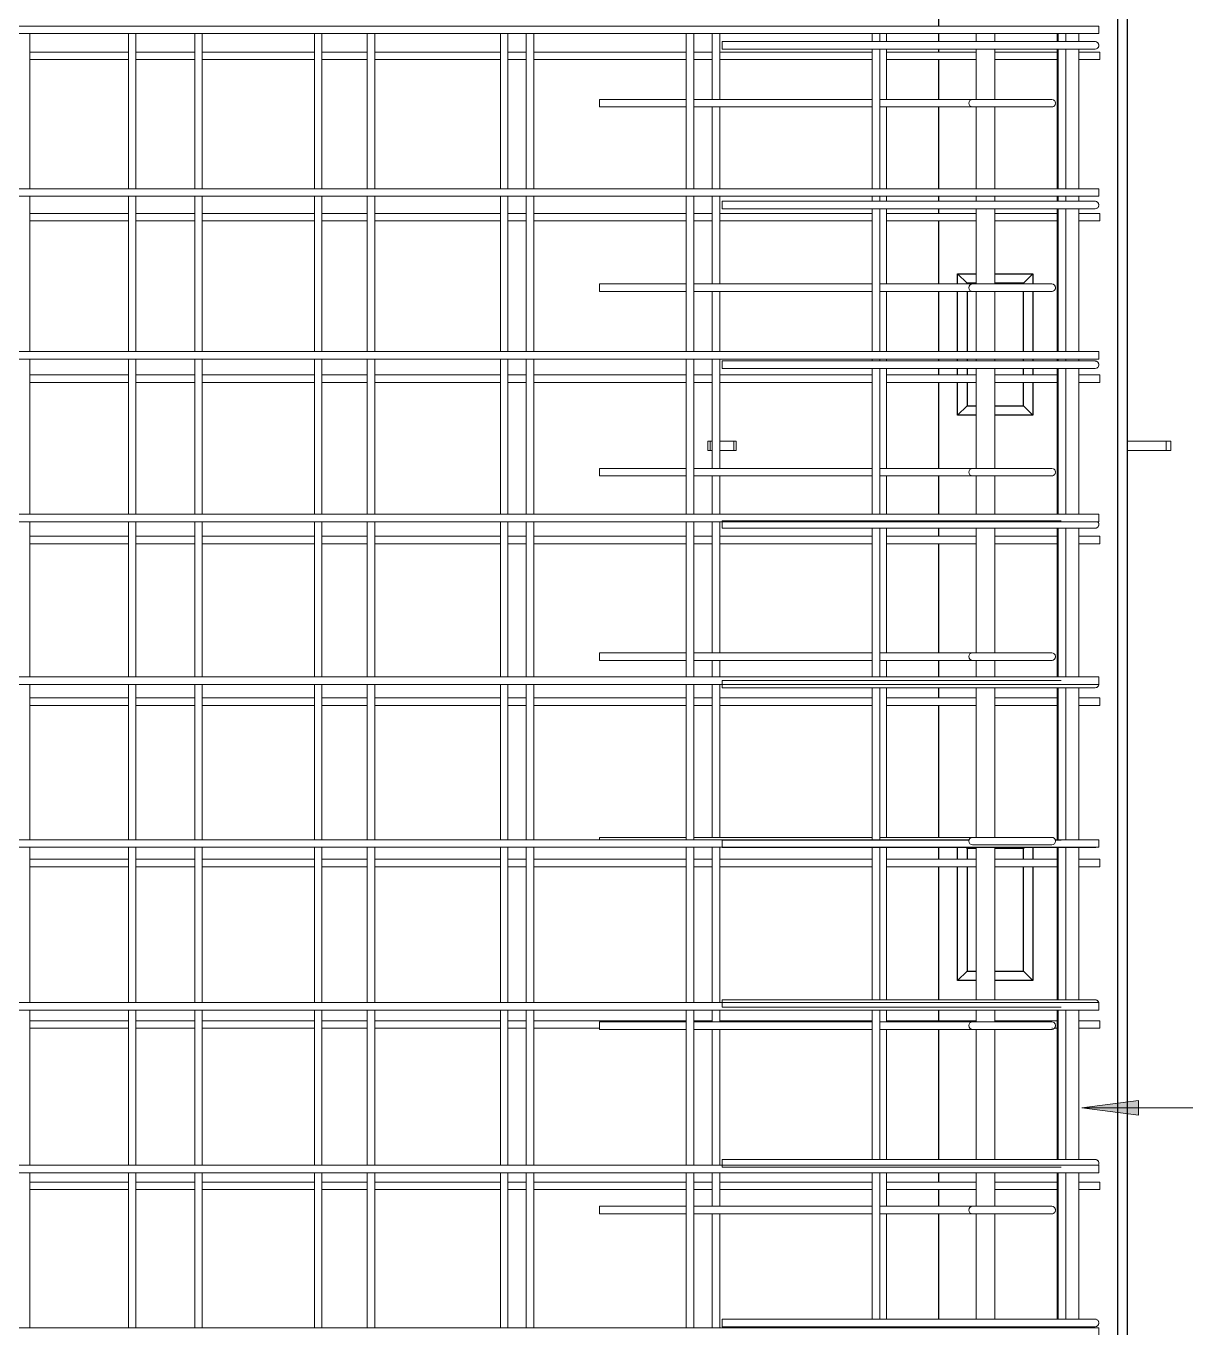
# Model space of a CAD drawing. Header units: millimetres. Extents: x 15382 to 36280, y -2060 to 13564.
# Drawn here: x 19296 to 20527, y 734 to 2115 of the extents above; entities that cross this region are included whole.
import ezdxf

# ---------------------------------------------------------------- set-up
doc = ezdxf.new("R2010")
doc.units = ezdxf.units.MM
for name, color, linetype, lineweight in [('A-GENM', 13, 'Continuous', 18), ('A-WALL', 113, 'Continuous', 25), ('S-RBAR', 171, 'Continuous', 18), ('S-RBAR-IDEN', 171, 'Continuous', 9)]:
    doc.layers.add(name, color=color, linetype=linetype, lineweight=lineweight)

# ---------------------------------------------------------------- blocks, each defined once
blk = doc.blocks.new('RR spread anchor face based - RR-SA-3_0-200-1726827-Elevation Front 1')
at = {"layer": 'A-GENM'}
for p, q in [((20464.6, -660), (20506.1, -660)), ((20506.1, -660), (20511.1, -660)), ((20506.1, -670), (20506.1, -660)), ((20511.1, -660), (20511.1, -670)), ((20506.1, -670), (20464.6, -670)), ((20511.1, -670), (20506.1, -670))]:
    blk.add_line(p, q, dxfattribs=at)
blk = doc.blocks.new('RR spread anchor face based - RR-SA-2_5-200-V6-Elevation Front 1')
at = {"layer": 'A-GENM'}
for p, q in [((20019.6, 640), (20022.1, 640)), ((20019.6, 630), (20019.6, 640)), ((20022.1, 640), (20024.2, 640)), ((20022.1, 640), (20022.1, 630)), ((20032.2, 640), (20047.1, 640)), ((20047.1, 640), (20049.6, 640)), ((20047.1, 640), (20047.1, 630)), ((20049.6, 640), (20049.6, 630)), ((20022.1, 630), (20019.6, 630)), ((20024.2, 630), (20022.1, 630)), ((20047.1, 630), (20032.2, 630)), ((20049.6, 630), (20047.1, 630))]:
    blk.add_line(p, q, dxfattribs=at)

msp = doc.modelspace()

# ---------------------------------------------------------------- hatches: boundary and pattern name
at = {"layer": 'S-RBAR-IDEN'}
msp.add_hatch(color=256, dxfattribs=at).paths.add_polyline_path([(20416.5, 967.3), (20476.5, 959.4), (20476.5, 975.2)])

# ---------------------------------------------------------------- linework, layer by layer
at = {"layer": 'A-WALL'}
for p, q in [((20454.6, -1395), (20454.6, 3700)), ((20464.6, 3700), (20464.6, -1395)), ((20264.6, 2115.5), (20264.6, 2225.4)), ((20264.6, 2099), (20264.6, 2107.5)), ((20264.6, 2087.9), (20264.6, 2091)), ((20264.6, 2037.6), (20264.6, 2079.9)), ((20264.6, 1942.8), (20264.6, 2029.6)), ((20264.6, 1929.5), (20264.6, 1934.8)), ((20264.6, 1916.6), (20264.6, 1921.5)), ((20264.6, 1841.8), (20264.6, 1908.6)), ((20284.6, 1841.8), (20284.6, 1852.5)), ((20284.6, 1852.5), (20304.2, 1852.5)), ((20294.6, 1842.5), (20284.6, 1852.5)), ((20324.2, 1852.5), (20364.6, 1852.5)), ((20354.6, 1842.5), (20364.6, 1852.5)), ((20364.6, 1852.5), (20364.6, 1841.8)), ((20294.6, 1842.5), (20294.6, 1841.8)), ((20304.2, 1842.5), (20294.6, 1842.5)), ((20354.6, 1842.5), (20324.2, 1842.5)), ((20354.6, 1841.8), (20354.6, 1842.5)), ((20264.6, 1770), (20264.6, 1833.8)), ((20284.6, 1770), (20284.6, 1833.8)), ((20294.6, 1833.8), (20294.6, 1770)), ((20354.6, 1770), (20354.6, 1833.8)), ((20364.6, 1833.8), (20364.6, 1770)), ((20264.6, 1760), (20264.6, 1762)), ((20284.6, 1760), (20284.6, 1762)), ((20294.6, 1762), (20294.6, 1760)), ((20354.6, 1760), (20354.6, 1762)), ((20364.6, 1762), (20364.6, 1760)), ((20264.6, 1745.2), (20264.6, 1752)), ((20284.6, 1745.2), (20284.6, 1752)), ((20294.6, 1752), (20294.6, 1745.2)), ((20354.6, 1745.2), (20354.6, 1752)), ((20364.6, 1752), (20364.6, 1745.2)), ((20264.6, 1646), (20264.6, 1737.2)), ((20284.6, 1702.5), (20284.6, 1737.2)), ((20294.6, 1737.2), (20294.6, 1712.5)), ((20354.6, 1712.5), (20354.6, 1737.2)), ((20364.6, 1737.2), (20364.6, 1702.5)), ((20284.6, 1702.5), (20294.6, 1712.5)), ((20304.2, 1702.5), (20284.6, 1702.5)), ((20294.6, 1712.5), (20304.2, 1712.5)), ((20324.2, 1712.5), (20354.6, 1712.5)), ((20364.6, 1702.5), (20324.2, 1702.5)), ((20354.6, 1712.5), (20364.6, 1702.5)), ((20264.6, 1597.3), (20264.6, 1638)), ((20264.6, 1573.9), (20264.6, 1582.5)), ((20264.6, 1450.2), (20264.6, 1565.9)), ((20264.6, 1424.6), (20264.6, 1442.2)), ((20264.6, 1402.5), (20264.6, 1413)), ((20264.6, 1254.4), (20264.6, 1394.5)), ((20264.6, 1231.2), (20264.6, 1243.5)), ((20284.6, 1231.2), (20284.6, 1243.5)), ((20294.6, 1242.5), (20293.6, 1243.5)), ((20294.6, 1242.5), (20294.6, 1231.2)), ((20304.2, 1242.5), (20294.6, 1242.5)), ((20354.6, 1242.5), (20324.2, 1242.5)), ((20354.6, 1242.5), (20355.6, 1243.5)), ((20354.6, 1231.2), (20354.6, 1242.5)), ((20364.6, 1243.5), (20364.6, 1231.2)), ((20264.6, 1082), (20264.6, 1223.2)), ((20284.6, 1102.5), (20284.6, 1223.2)), ((20294.6, 1223.2), (20294.6, 1112.5)), ((20354.6, 1112.5), (20354.6, 1223.2)), ((20364.6, 1223.2), (20364.6, 1102.5)), ((20284.6, 1102.5), (20294.6, 1112.5)), ((20294.6, 1112.5), (20304.2, 1112.5)), ((20324.2, 1112.5), (20354.6, 1112.5)), ((20354.6, 1112.5), (20364.6, 1102.5)), ((20304.2, 1102.5), (20284.6, 1102.5)), ((20364.6, 1102.5), (20324.2, 1102.5)), ((20264.6, 1059.8), (20264.6, 1071.1)), ((20264.6, 912.5), (20264.6, 1050.6)), ((20264.6, 888.5), (20264.6, 898.4)), ((20264.6, 862.8), (20264.6, 880.5)), ((20264.6, 743), (20264.6, 854.8)), ((20264.6, 733.7), (20264.6, 735))]:
    msp.add_line(p, q, dxfattribs=at)
at = {"layer": 'S-RBAR'}
for p, q in [((18380.1, 2115.5), (20434.6, 2115.5)), ((20434.6, 2107.5), (20434.6, 2115.5)), ((18380.1, 2107.5), (20434.6, 2107.5)), ((19299.7, 1942.8), (19299.7, 2107.5)), ((19404.4, 1942.8), (19404.4, 2107.5)), ((19412.4, 1942.8), (19412.4, 2107.5)), ((19474.8, 1942.8), (19474.8, 2107.5)), ((19482.8, 1942.8), (19482.8, 2107.5)), ((19601.8, 1942.8), (19601.8, 2107.5)), ((19609.8, 1942.8), (19609.8, 2107.5)), ((19657.9, 1942.8), (19657.9, 2107.5)), ((19665.9, 1942.8), (19665.9, 2107.5)), ((19799.2, 1942.8), (19799.2, 2107.5)), ((19807.2, 1942.8), (19807.2, 2107.5)), ((19826.7, 1942.8), (19826.7, 2107.5)), ((19834.7, 1942.8), (19834.7, 2107.5)), ((19996.6, 1942.8), (19996.6, 2107.5)), ((20004.6, 1942.8), (20004.6, 2107.5)), ((20024.2, 2037.6), (20024.2, 2107.5)), ((20032.2, 2037.6), (20032.2, 2107.5)), ((20194.1, 2099), (20194.1, 2107.5)), ((20202.1, 2099), (20202.1, 2107.5)), ((20209, 2099), (20209, 2107.5)), ((20304.2, 2099), (20304.2, 2107.5)), ((20324.2, 2099), (20324.2, 2107.5)), ((20390.4, 2099), (20390.4, 2107.5)), ((20391.5, 2099), (20391.5, 2107.5)), ((20399.5, 2099), (20399.5, 2107.5)), ((20413.2, 2099), (20413.2, 2107.5)), ((19299.7, 2087.9), (19404.4, 2087.9)), ((19412.4, 2087.9), (19474.8, 2087.9)), ((19482.8, 2087.9), (19601.8, 2087.9)), ((19609.8, 2087.9), (19657.9, 2087.9)), ((19665.9, 2087.9), (19799.2, 2087.9)), ((19807.2, 2087.9), (19826.7, 2087.9)), ((19834.7, 2087.9), (19996.6, 2087.9)), ((20004.6, 2087.9), (20024.2, 2087.9)), ((20032.2, 2087.9), (20194.1, 2087.9)), ((20394.6, 2099), (20034.6, 2099)), ((20034.6, 2099), (20034.6, 2091)), ((20394.6, 2091), (20034.6, 2091)), ((20194.1, 1942.8), (20194.1, 2091)), ((20202.1, 1942.8), (20202.1, 2091)), ((20209, 2037.6), (20209, 2091)), ((20209, 2087.9), (20304.2, 2087.9)), ((20304.2, 2037.6), (20304.2, 2091)), ((20324.2, 2037.6), (20324.2, 2091)), ((20324.2, 2087.9), (20390.4, 2087.9)), ((20390.4, 1942.8), (20390.4, 2091)), ((20391.5, 1942.8), (20391.5, 2091)), ((20394.6, 2099), (20430.6, 2099)), ((20394.6, 2091), (20430.6, 2091)), ((20399.5, 1942.8), (20399.5, 2091)), ((20413.2, 1942.8), (20413.2, 2091)), ((20413.2, 2087.9), (20435.5, 2087.9)), ((20435.5, 2079.9), (20435.5, 2087.9)), ((19299.7, 2079.9), (19404.4, 2079.9)), ((19412.4, 2079.9), (19474.8, 2079.9)), ((19482.8, 2079.9), (19601.8, 2079.9)), ((19609.8, 2079.9), (19657.9, 2079.9)), ((19665.9, 2079.9), (19799.2, 2079.9)), ((19807.2, 2079.9), (19826.7, 2079.9)), ((19834.7, 2079.9), (19996.6, 2079.9)), ((20004.6, 2079.9), (20024.2, 2079.9)), ((20032.2, 2079.9), (20194.1, 2079.9)), ((20209, 2079.9), (20304.2, 2079.9)), ((20324.2, 2079.9), (20390.4, 2079.9)), ((20413.2, 2079.9), (20435.5, 2079.9)), ((19904.6, 2037.6), (19996.6, 2037.6)), ((19904.6, 2029.6), (19904.6, 2037.6)), ((20004.6, 2037.6), (20194.1, 2037.6)), ((20202.1, 2037.6), (20280.6, 2037.6)), ((20280.6, 2037.6), (20300.6, 2037.6)), ((20320.6, 2037.6), (20300.6, 2037.6)), ((20320.6, 2037.6), (20364.6, 2037.6)), ((20384.6, 2037.6), (20364.6, 2037.6)), ((19904.6, 2029.6), (19996.6, 2029.6)), ((20004.6, 2029.6), (20194.1, 2029.6)), ((20024.2, 1942.8), (20024.2, 2029.6)), ((20032.2, 1942.8), (20032.2, 2029.6)), ((20202.1, 2029.6), (20280.6, 2029.6)), ((20209, 1942.8), (20209, 2029.6)), ((20280.6, 2029.6), (20300.6, 2029.6)), ((20320.6, 2029.6), (20300.6, 2029.6)), ((20304.2, 1942.8), (20304.2, 2029.6)), ((20320.6, 2029.6), (20364.6, 2029.6)), ((20324.2, 1942.8), (20324.2, 2029.6)), ((20384.6, 2029.6), (20364.6, 2029.6)), ((18380.1, 1942.8), (20434.6, 1942.8)), ((18380.1, 1934.8), (20434.6, 1934.8)), ((19299.7, 1770), (19299.7, 1934.8)), ((19404.4, 1770), (19404.4, 1934.8)), ((19412.4, 1770), (19412.4, 1934.8)), ((19474.8, 1770), (19474.8, 1934.8)), ((19482.8, 1770), (19482.8, 1934.8)), ((19601.8, 1770), (19601.8, 1934.8)), ((19609.8, 1770), (19609.8, 1934.8)), ((19657.9, 1770), (19657.9, 1934.8)), ((19665.9, 1770), (19665.9, 1934.8)), ((19799.2, 1770), (19799.2, 1934.8)), ((19807.2, 1770), (19807.2, 1934.8)), ((19826.7, 1770), (19826.7, 1934.8)), ((19834.7, 1770), (19834.7, 1934.8)), ((19996.6, 1770), (19996.6, 1934.8)), ((20004.6, 1770), (20004.6, 1934.8)), ((20024.2, 1841.8), (20024.2, 1934.8)), ((20032.2, 1841.8), (20032.2, 1934.8)), ((20194.1, 1929.5), (20194.1, 1934.8)), ((20202.1, 1929.5), (20202.1, 1934.8)), ((20209, 1929.5), (20209, 1934.8)), ((20304.2, 1929.5), (20304.2, 1934.8)), ((20324.2, 1929.5), (20324.2, 1934.8)), ((20390.4, 1929.5), (20390.4, 1934.8)), ((20391.5, 1929.5), (20391.5, 1934.8)), ((20399.5, 1929.5), (20399.5, 1934.8)), ((20413.2, 1929.5), (20413.2, 1934.8)), ((20434.6, 1934.8), (20434.6, 1942.8)), ((20394.6, 1929.5), (20034.6, 1929.5)), ((20034.6, 1929.5), (20034.6, 1921.5)), ((20394.6, 1921.5), (20034.6, 1921.5)), ((20194.1, 1770), (20194.1, 1921.5)), ((20202.1, 1770), (20202.1, 1921.5)), ((20209, 1841.8), (20209, 1921.5)), ((20304.2, 1841.8), (20304.2, 1921.5)), ((20324.2, 1841.8), (20324.2, 1921.5)), ((20390.4, 1770), (20390.4, 1921.5)), ((20391.5, 1770), (20391.5, 1921.5)), ((20394.6, 1929.5), (20430.6, 1929.5)), ((20394.6, 1921.5), (20430.6, 1921.5)), ((20399.5, 1770), (20399.5, 1921.5)), ((20413.2, 1770), (20413.2, 1921.5)), ((19299.7, 1916.6), (19404.4, 1916.6)), ((19299.7, 1908.6), (19404.4, 1908.6)), ((19412.4, 1916.6), (19474.8, 1916.6)), ((19412.4, 1908.6), (19474.8, 1908.6)), ((19482.8, 1916.6), (19601.8, 1916.6)), ((19482.8, 1908.6), (19601.8, 1908.6)), ((19609.8, 1916.6), (19657.9, 1916.6)), ((19609.8, 1908.6), (19657.9, 1908.6)), ((19665.9, 1916.6), (19799.2, 1916.6)), ((19665.9, 1908.6), (19799.2, 1908.6)), ((19807.2, 1916.6), (19826.7, 1916.6)), ((19807.2, 1908.6), (19826.7, 1908.6)), ((19834.7, 1916.6), (19996.6, 1916.6)), ((19834.7, 1908.6), (19996.6, 1908.6)), ((20004.6, 1916.6), (20024.2, 1916.6)), ((20004.6, 1908.6), (20024.2, 1908.6)), ((20032.2, 1916.6), (20194.1, 1916.6)), ((20032.2, 1908.6), (20194.1, 1908.6)), ((20209, 1916.6), (20304.2, 1916.6)), ((20209, 1908.6), (20304.2, 1908.6)), ((20324.2, 1916.6), (20390.4, 1916.6)), ((20324.2, 1908.6), (20390.4, 1908.6)), ((20413.2, 1916.6), (20435.5, 1916.6)), ((20413.2, 1908.6), (20435.5, 1908.6)), ((20435.5, 1908.6), (20435.5, 1916.6)), ((19904.6, 1841.8), (19996.6, 1841.8)), ((19904.6, 1833.8), (19904.6, 1841.8)), ((20004.6, 1841.8), (20194.1, 1841.8)), ((20202.1, 1841.8), (20280.6, 1841.8)), ((20280.6, 1841.8), (20300.6, 1841.8)), ((20320.6, 1841.8), (20300.6, 1841.8)), ((20320.6, 1841.8), (20364.6, 1841.8)), ((20384.6, 1841.8), (20364.6, 1841.8)), ((19904.6, 1833.8), (19996.6, 1833.8)), ((20004.6, 1833.8), (20194.1, 1833.8)), ((20024.2, 1770), (20024.2, 1833.8)), ((20032.2, 1770), (20032.2, 1833.8)), ((20202.1, 1833.8), (20280.6, 1833.8)), ((20209, 1770), (20209, 1833.8)), ((20280.6, 1833.8), (20300.6, 1833.8)), ((20320.6, 1833.8), (20300.6, 1833.8)), ((20304.2, 1770), (20304.2, 1833.8)), ((20320.6, 1833.8), (20364.6, 1833.8)), ((20324.2, 1770), (20324.2, 1833.8)), ((20384.6, 1833.8), (20364.6, 1833.8)), ((18380.1, 1770), (20434.6, 1770)), ((20434.6, 1762), (20434.6, 1770)), ((18380.1, 1762), (20434.6, 1762)), ((19299.7, 1597.3), (19299.7, 1762)), ((19404.4, 1597.3), (19404.4, 1762)), ((19412.4, 1597.3), (19412.4, 1762)), ((19474.8, 1597.3), (19474.8, 1762)), ((19482.8, 1597.3), (19482.8, 1762)), ((19601.8, 1597.3), (19601.8, 1762)), ((19609.8, 1597.3), (19609.8, 1762)), ((19657.9, 1597.3), (19657.9, 1762)), ((19665.9, 1597.3), (19665.9, 1762)), ((19799.2, 1597.3), (19799.2, 1762)), ((19807.2, 1597.3), (19807.2, 1762)), ((19826.7, 1597.3), (19826.7, 1762)), ((19834.7, 1597.3), (19834.7, 1762)), ((19996.6, 1597.3), (19996.6, 1762)), ((20004.6, 1597.3), (20004.6, 1762)), ((20024.2, 1646), (20024.2, 1762)), ((20032.2, 1646), (20032.2, 1762)), ((20394.6, 1760), (20034.6, 1760)), ((20034.6, 1760), (20034.6, 1752)), ((20194.1, 1760), (20194.1, 1762)), ((20202.1, 1760), (20202.1, 1762)), ((20209, 1760), (20209, 1762)), ((20304.2, 1760), (20304.2, 1762)), ((20324.2, 1760), (20324.2, 1762)), ((20390.4, 1760), (20390.4, 1762)), ((20391.5, 1760), (20391.5, 1762)), ((20394.6, 1760), (20430.6, 1760)), ((20399.5, 1760), (20399.5, 1762)), ((20413.2, 1760), (20413.2, 1762)), ((19299.7, 1745.2), (19404.4, 1745.2)), ((19412.4, 1745.2), (19474.8, 1745.2)), ((19482.8, 1745.2), (19601.8, 1745.2)), ((19609.8, 1745.2), (19657.9, 1745.2)), ((19665.9, 1745.2), (19799.2, 1745.2)), ((19807.2, 1745.2), (19826.7, 1745.2)), ((19834.7, 1745.2), (19996.6, 1745.2)), ((20004.6, 1745.2), (20024.2, 1745.2)), ((20032.2, 1745.2), (20194.1, 1745.2)), ((20394.6, 1752), (20034.6, 1752)), ((20194.1, 1597.3), (20194.1, 1752)), ((20202.1, 1597.3), (20202.1, 1752)), ((20209, 1646), (20209, 1752)), ((20209, 1745.2), (20304.2, 1745.2)), ((20304.2, 1646), (20304.2, 1752)), ((20324.2, 1646), (20324.2, 1752)), ((20324.2, 1745.2), (20390.4, 1745.2)), ((20390.4, 1597.3), (20390.4, 1752)), ((20391.5, 1597.3), (20391.5, 1752)), ((20394.6, 1752), (20430.6, 1752)), ((20399.5, 1597.3), (20399.5, 1752)), ((20413.2, 1597.3), (20413.2, 1752)), ((20413.2, 1745.2), (20435.5, 1745.2)), ((20435.5, 1737.2), (20435.5, 1745.2)), ((19299.7, 1737.2), (19404.4, 1737.2)), ((19412.4, 1737.2), (19474.8, 1737.2)), ((19482.8, 1737.2), (19601.8, 1737.2)), ((19609.8, 1737.2), (19657.9, 1737.2)), ((19665.9, 1737.2), (19799.2, 1737.2)), ((19807.2, 1737.2), (19826.7, 1737.2)), ((19834.7, 1737.2), (19996.6, 1737.2)), ((20004.6, 1737.2), (20024.2, 1737.2)), ((20032.2, 1737.2), (20194.1, 1737.2)), ((20209, 1737.2), (20304.2, 1737.2)), ((20324.2, 1737.2), (20390.4, 1737.2)), ((20413.2, 1737.2), (20435.5, 1737.2)), ((19904.6, 1646), (19996.6, 1646)), ((19904.6, 1638), (19904.6, 1646)), ((20004.6, 1646), (20194.1, 1646)), ((20202.1, 1646), (20280.6, 1646)), ((20280.6, 1646), (20300.6, 1646)), ((20320.6, 1646), (20300.6, 1646)), ((20320.6, 1646), (20364.6, 1646)), ((20384.6, 1646), (20364.6, 1646)), ((19904.6, 1638), (19996.6, 1638)), ((20004.6, 1638), (20194.1, 1638)), ((20024.2, 1597.3), (20024.2, 1638)), ((20032.2, 1597.3), (20032.2, 1638)), ((20202.1, 1638), (20280.6, 1638)), ((20209, 1597.3), (20209, 1638)), ((20280.6, 1638), (20300.6, 1638)), ((20320.6, 1638), (20300.6, 1638)), ((20304.2, 1597.3), (20304.2, 1638)), ((20320.6, 1638), (20364.6, 1638)), ((20324.2, 1597.3), (20324.2, 1638)), ((20384.6, 1638), (20364.6, 1638)), ((18380.1, 1597.3), (20434.6, 1597.3)), ((18380.1, 1589.3), (20434.6, 1589.3)), ((19299.7, 1424.6), (19299.7, 1589.3)), ((19404.4, 1424.6), (19404.4, 1589.3)), ((19412.4, 1424.6), (19412.4, 1589.3)), ((19474.8, 1424.6), (19474.8, 1589.3)), ((19482.8, 1424.6), (19482.8, 1589.3)), ((19601.8, 1424.6), (19601.8, 1589.3)), ((19609.8, 1424.6), (19609.8, 1589.3)), ((19657.9, 1424.6), (19657.9, 1589.3)), ((19665.9, 1424.6), (19665.9, 1589.3)), ((19799.2, 1424.6), (19799.2, 1589.3)), ((19807.2, 1424.6), (19807.2, 1589.3)), ((19826.7, 1424.6), (19826.7, 1589.3)), ((19834.7, 1424.6), (19834.7, 1589.3)), ((19996.6, 1424.6), (19996.6, 1589.3)), ((20004.6, 1424.6), (20004.6, 1589.3)), ((20024.2, 1450.2), (20024.2, 1589.3)), ((20032.2, 1450.2), (20032.2, 1589.3)), ((20394.6, 1590.5), (20034.6, 1590.5)), ((20034.6, 1590.5), (20034.6, 1582.5)), ((20434.6, 1589.3), (20434.6, 1597.3)), ((20394.6, 1582.5), (20034.6, 1582.5)), ((20194.1, 1424.6), (20194.1, 1582.5)), ((20202.1, 1424.6), (20202.1, 1582.5)), ((20209, 1450.2), (20209, 1582.5)), ((20304.2, 1450.2), (20304.2, 1582.5)), ((20324.2, 1450.2), (20324.2, 1582.5)), ((20390.4, 1424.6), (20390.4, 1582.5)), ((20391.5, 1424.6), (20391.5, 1582.5)), ((20394.6, 1582.5), (20430.6, 1582.5)), ((20399.5, 1424.6), (20399.5, 1582.5)), ((20413.2, 1424.6), (20413.2, 1582.5)), ((19299.7, 1573.9), (19404.4, 1573.9)), ((19299.7, 1565.9), (19404.4, 1565.9)), ((19412.4, 1573.9), (19474.8, 1573.9)), ((19412.4, 1565.9), (19474.8, 1565.9)), ((19482.8, 1573.9), (19601.8, 1573.9)), ((19482.8, 1565.9), (19601.8, 1565.9)), ((19609.8, 1573.9), (19657.9, 1573.9)), ((19609.8, 1565.9), (19657.9, 1565.9)), ((19665.9, 1573.9), (19799.2, 1573.9)), ((19665.9, 1565.9), (19799.2, 1565.9)), ((19807.2, 1573.9), (19826.7, 1573.9)), ((19807.2, 1565.9), (19826.7, 1565.9)), ((19834.7, 1573.9), (19996.6, 1573.9)), ((19834.7, 1565.9), (19996.6, 1565.9)), ((20004.6, 1573.9), (20024.2, 1573.9)), ((20004.6, 1565.9), (20024.2, 1565.9)), ((20032.2, 1573.9), (20194.1, 1573.9)), ((20032.2, 1565.9), (20194.1, 1565.9)), ((20209, 1573.9), (20304.2, 1573.9)), ((20209, 1565.9), (20304.2, 1565.9)), ((20324.2, 1573.9), (20390.4, 1573.9)), ((20324.2, 1565.9), (20390.4, 1565.9)), ((20413.2, 1573.9), (20435.5, 1573.9)), ((20413.2, 1565.9), (20435.5, 1565.9)), ((20435.5, 1565.9), (20435.5, 1573.9)), ((19904.6, 1450.2), (19996.6, 1450.2)), ((19904.6, 1442.2), (19904.6, 1450.2)), ((19904.6, 1442.2), (19996.6, 1442.2)), ((20004.6, 1450.2), (20194.1, 1450.2)), ((20004.6, 1442.2), (20194.1, 1442.2)), ((20024.2, 1424.6), (20024.2, 1442.2)), ((20032.2, 1424.6), (20032.2, 1442.2)), ((20202.1, 1450.2), (20280.6, 1450.2)), ((20202.1, 1442.2), (20280.6, 1442.2)), ((20209, 1424.6), (20209, 1442.2)), ((20280.6, 1450.2), (20300.6, 1450.2)), ((20280.6, 1442.2), (20300.6, 1442.2)), ((20320.6, 1450.2), (20300.6, 1450.2)), ((20320.6, 1442.2), (20300.6, 1442.2)), ((20304.2, 1424.6), (20304.2, 1442.2)), ((20320.6, 1450.2), (20364.6, 1450.2)), ((20320.6, 1442.2), (20364.6, 1442.2)), ((20324.2, 1424.6), (20324.2, 1442.2)), ((20384.6, 1450.2), (20364.6, 1450.2)), ((20384.6, 1442.2), (20364.6, 1442.2)), ((18380.1, 1424.6), (20434.6, 1424.6)), ((20434.6, 1416.6), (20434.6, 1424.6)), ((18380.1, 1416.6), (20434.6, 1416.6)), ((19299.7, 1251.9), (19299.7, 1416.6)), ((19404.4, 1251.9), (19404.4, 1416.6)), ((19412.4, 1251.9), (19412.4, 1416.6)), ((19474.8, 1251.9), (19474.8, 1416.6)), ((19482.8, 1251.9), (19482.8, 1416.6)), ((19601.8, 1251.9), (19601.8, 1416.6)), ((19609.8, 1251.9), (19609.8, 1416.6)), ((19657.9, 1251.9), (19657.9, 1416.6)), ((19665.9, 1251.9), (19665.9, 1416.6)), ((19799.2, 1251.9), (19799.2, 1416.6)), ((19807.2, 1251.9), (19807.2, 1416.6)), ((19826.7, 1251.9), (19826.7, 1416.6)), ((19834.7, 1251.9), (19834.7, 1416.6)), ((19996.6, 1251.9), (19996.6, 1416.6)), ((20004.6, 1251.9), (20004.6, 1416.6)), ((20024.2, 1254.4), (20024.2, 1416.6)), ((20032.2, 1254.4), (20032.2, 1416.6)), ((20394.6, 1421), (20034.6, 1421)), ((20034.6, 1421), (20034.6, 1413)), ((20394.6, 1413), (20034.6, 1413)), ((20194.1, 1251.9), (20194.1, 1413)), ((20202.1, 1251.9), (20202.1, 1413)), ((20209, 1254.4), (20209, 1413)), ((20304.2, 1254.4), (20304.2, 1413)), ((20324.2, 1254.4), (20324.2, 1413)), ((20390.4, 1251.9), (20390.4, 1413)), ((20391.5, 1251.9), (20391.5, 1413)), ((20394.6, 1413), (20430.6, 1413)), ((20399.5, 1251.9), (20399.5, 1413)), ((20413.2, 1251.9), (20413.2, 1413)), ((19299.7, 1402.5), (19404.4, 1402.5)), ((19412.4, 1402.5), (19474.8, 1402.5)), ((19482.8, 1402.5), (19601.8, 1402.5)), ((19609.8, 1402.5), (19657.9, 1402.5)), ((19665.9, 1402.5), (19799.2, 1402.5)), ((19807.2, 1402.5), (19826.7, 1402.5)), ((19834.7, 1402.5), (19996.6, 1402.5)), ((20004.6, 1402.5), (20024.2, 1402.5)), ((20032.2, 1402.5), (20194.1, 1402.5)), ((20209, 1402.5), (20304.2, 1402.5)), ((20324.2, 1402.5), (20390.4, 1402.5)), ((20413.2, 1402.5), (20435.5, 1402.5)), ((20435.5, 1394.5), (20435.5, 1402.5)), ((19299.7, 1394.5), (19404.4, 1394.5)), ((19412.4, 1394.5), (19474.8, 1394.5)), ((19482.8, 1394.5), (19601.8, 1394.5)), ((19609.8, 1394.5), (19657.9, 1394.5)), ((19665.9, 1394.5), (19799.2, 1394.5)), ((19807.2, 1394.5), (19826.7, 1394.5)), ((19834.7, 1394.5), (19996.6, 1394.5)), ((20004.6, 1394.5), (20024.2, 1394.5)), ((20032.2, 1394.5), (20194.1, 1394.5)), ((20209, 1394.5), (20304.2, 1394.5)), ((20324.2, 1394.5), (20390.4, 1394.5)), ((20413.2, 1394.5), (20435.5, 1394.5)), ((18380.1, 1243.9), (20434.6, 1243.9)), ((18710.1, 1251.9), (20297, 1251.9)), ((19299.7, 1079.1), (19299.7, 1243.9)), ((19404.4, 1079.1), (19404.4, 1243.9)), ((19412.4, 1079.1), (19412.4, 1243.9)), ((19474.8, 1079.1), (19474.8, 1243.9)), ((19482.8, 1079.1), (19482.8, 1243.9)), ((19601.8, 1079.1), (19601.8, 1243.9)), ((19609.8, 1079.1), (19609.8, 1243.9)), ((19657.9, 1079.1), (19657.9, 1243.9)), ((19665.9, 1079.1), (19665.9, 1243.9)), ((19799.2, 1079.1), (19799.2, 1243.9)), ((19807.2, 1079.1), (19807.2, 1243.9)), ((19826.7, 1079.1), (19826.7, 1243.9)), ((19834.7, 1079.1), (19834.7, 1243.9)), ((19904.6, 1254.4), (19996.6, 1254.4)), ((19904.6, 1251.9), (19904.6, 1254.4)), ((19996.6, 1079.1), (19996.6, 1243.9)), ((20004.6, 1254.4), (20194.1, 1254.4)), ((20004.6, 1079.1), (20004.6, 1243.9)), ((20024.2, 1079.1), (20024.2, 1243.9)), ((20032.2, 1079.1), (20032.2, 1243.9)), ((20296.8, 1251.5), (20034.6, 1251.5)), ((20034.6, 1251.5), (20034.6, 1243.5)), ((20202.1, 1254.4), (20280.6, 1254.4)), ((20280.6, 1254.4), (20300.6, 1254.4)), ((20320.6, 1254.4), (20300.6, 1254.4)), ((20320.6, 1246.4), (20300.6, 1246.4)), ((20320.6, 1254.4), (20364.6, 1254.4)), ((20320.6, 1246.4), (20364.6, 1246.4)), ((20384.6, 1254.4), (20364.6, 1254.4)), ((20384.6, 1246.4), (20364.6, 1246.4)), ((20388.1, 1251.9), (20434.6, 1251.9)), ((20394.6, 1251.5), (20388.3, 1251.5)), ((20434.6, 1243.9), (20434.6, 1251.9)), ((19299.7, 1231.2), (19404.4, 1231.2)), ((19412.4, 1231.2), (19474.8, 1231.2)), ((19482.8, 1231.2), (19601.8, 1231.2)), ((19609.8, 1231.2), (19657.9, 1231.2)), ((19665.9, 1231.2), (19799.2, 1231.2)), ((19807.2, 1231.2), (19826.7, 1231.2)), ((19834.7, 1231.2), (19996.6, 1231.2)), ((20004.6, 1231.2), (20024.2, 1231.2)), ((20032.2, 1231.2), (20194.1, 1231.2)), ((20394.6, 1243.5), (20034.6, 1243.5)), ((20194.1, 1082), (20194.1, 1243.5)), ((20202.1, 1082), (20202.1, 1243.5)), ((20209, 1082), (20209, 1243.5)), ((20209, 1231.2), (20304.2, 1231.2)), ((20304.2, 1082), (20304.2, 1243.5)), ((20324.2, 1082), (20324.2, 1243.5)), ((20324.2, 1231.2), (20390.4, 1231.2)), ((20390.4, 1082), (20390.4, 1243.5)), ((20391.5, 1082), (20391.5, 1243.5)), ((20394.6, 1243.5), (20430.6, 1243.5)), ((20399.5, 1082), (20399.5, 1243.5)), ((20413.2, 1082), (20413.2, 1243.5)), ((20413.2, 1231.2), (20435.5, 1231.2)), ((20435.5, 1223.2), (20435.5, 1231.2)), ((19299.7, 1223.2), (19404.4, 1223.2)), ((19412.4, 1223.2), (19474.8, 1223.2)), ((19482.8, 1223.2), (19601.8, 1223.2)), ((19609.8, 1223.2), (19657.9, 1223.2)), ((19665.9, 1223.2), (19799.2, 1223.2)), ((19807.2, 1223.2), (19826.7, 1223.2)), ((19834.7, 1223.2), (19996.6, 1223.2)), ((20004.6, 1223.2), (20024.2, 1223.2)), ((20032.2, 1223.2), (20194.1, 1223.2)), ((20209, 1223.2), (20304.2, 1223.2)), ((20324.2, 1223.2), (20390.4, 1223.2)), ((20413.2, 1223.2), (20435.5, 1223.2)), ((18380.1, 1079.1), (20434.6, 1079.1)), ((20394.6, 1082), (20034.6, 1082)), ((20034.6, 1082), (20034.6, 1074)), ((20394.6, 1082), (20430.6, 1082)), ((20434.6, 1071.1), (20434.6, 1079.1)), ((18380.1, 1071.1), (20434.6, 1071.1)), ((19299.7, 906.4), (19299.7, 1071.1)), ((19404.4, 906.4), (19404.4, 1071.1)), ((19412.4, 906.4), (19412.4, 1071.1)), ((19474.8, 906.4), (19474.8, 1071.1)), ((19482.8, 906.4), (19482.8, 1071.1)), ((19601.8, 906.4), (19601.8, 1071.1)), ((19609.8, 906.4), (19609.8, 1071.1)), ((19657.9, 906.4), (19657.9, 1071.1)), ((19665.9, 906.4), (19665.9, 1071.1)), ((19799.2, 906.4), (19799.2, 1071.1)), ((19807.2, 906.4), (19807.2, 1071.1)), ((19826.7, 906.4), (19826.7, 1071.1)), ((19834.7, 906.4), (19834.7, 1071.1)), ((19996.6, 906.4), (19996.6, 1071.1)), ((20004.6, 906.4), (20004.6, 1071.1)), ((20024.2, 1058.6), (20024.2, 1071.1)), ((20032.2, 1058.6), (20032.2, 1071.1)), ((20394.6, 1074), (20034.6, 1074)), ((20194.1, 912.5), (20194.1, 1071.1)), ((20202.1, 912.5), (20202.1, 1071.1)), ((20209, 1058.6), (20209, 1071.1)), ((20304.2, 1058.6), (20304.2, 1071.1)), ((20324.2, 1058.6), (20324.2, 1071.1)), ((20390.4, 912.5), (20390.4, 1071.1)), ((20391.5, 912.5), (20391.5, 1071.1)), ((20399.5, 912.5), (20399.5, 1071.1)), ((20413.2, 912.5), (20413.2, 1071.1)), ((19299.7, 1059.8), (19404.4, 1059.8)), ((19299.7, 1051.8), (19404.4, 1051.8)), ((19412.4, 1059.8), (19474.8, 1059.8)), ((19412.4, 1051.8), (19474.8, 1051.8)), ((19482.8, 1059.8), (19601.8, 1059.8)), ((19482.8, 1051.8), (19601.8, 1051.8)), ((19609.8, 1059.8), (19657.9, 1059.8)), ((19609.8, 1051.8), (19657.9, 1051.8)), ((19665.9, 1059.8), (19799.2, 1059.8)), ((19665.9, 1051.8), (19799.2, 1051.8)), ((19807.2, 1059.8), (19826.7, 1059.8)), ((19807.2, 1051.8), (19826.7, 1051.8)), ((19834.7, 1059.8), (19996.6, 1059.8)), ((19834.7, 1051.8), (19904.6, 1051.8)), ((19904.6, 1058.6), (19996.6, 1058.6)), ((19904.6, 1050.6), (19904.6, 1058.6)), ((19904.6, 1050.6), (19996.6, 1050.6)), ((20004.6, 1059.8), (20024.2, 1059.8)), ((20004.6, 1058.6), (20194.1, 1058.6)), ((20004.6, 1050.6), (20194.1, 1050.6)), ((20024.2, 906.4), (20024.2, 1050.6)), ((20032.2, 1059.8), (20194.1, 1059.8)), ((20032.2, 906.4), (20032.2, 1050.6)), ((20202.1, 1058.6), (20280.6, 1058.6)), ((20202.1, 1050.6), (20280.6, 1050.6)), ((20209, 1059.8), (20304.2, 1059.8)), ((20209, 912.5), (20209, 1050.6)), ((20280.6, 1058.6), (20300.6, 1058.6)), ((20280.6, 1050.6), (20300.6, 1050.6)), ((20320.6, 1058.6), (20300.6, 1058.6)), ((20320.6, 1050.6), (20300.6, 1050.6)), ((20304.2, 912.5), (20304.2, 1050.6)), ((20320.6, 1058.6), (20364.6, 1058.6)), ((20320.6, 1050.6), (20364.6, 1050.6)), ((20324.2, 1059.8), (20390.4, 1059.8)), ((20324.2, 912.5), (20324.2, 1050.6)), ((20384.6, 1058.6), (20364.6, 1058.6)), ((20384.6, 1050.6), (20364.6, 1050.6)), ((20384.6, 1051.8), (20385.5, 1051.8)), ((20387.1, 1051.8), (20390.4, 1051.8)), ((20413.2, 1059.8), (20435.5, 1059.8)), ((20413.2, 1051.8), (20435.5, 1051.8)), ((20435.5, 1051.8), (20435.5, 1059.8)), ((20394.6, 912.5), (20034.6, 912.5)), ((20034.6, 912.5), (20034.6, 904.5)), ((20394.6, 912.5), (20430.6, 912.5)), ((18380.1, 906.4), (20434.6, 906.4)), ((18380.1, 898.4), (20434.6, 898.4)), ((19299.7, 733.7), (19299.7, 898.4)), ((19404.4, 733.7), (19404.4, 898.4)), ((19412.4, 733.7), (19412.4, 898.4)), ((19474.8, 733.7), (19474.8, 898.4)), ((19482.8, 733.7), (19482.8, 898.4)), ((19601.8, 733.7), (19601.8, 898.4)), ((19609.8, 733.7), (19609.8, 898.4)), ((19657.9, 733.7), (19657.9, 898.4)), ((19665.9, 733.7), (19665.9, 898.4)), ((19799.2, 733.7), (19799.2, 898.4)), ((19807.2, 733.7), (19807.2, 898.4)), ((19826.7, 733.7), (19826.7, 898.4)), ((19834.7, 733.7), (19834.7, 898.4)), ((19996.6, 733.7), (19996.6, 898.4)), ((20004.6, 733.7), (20004.6, 898.4)), ((20024.2, 862.8), (20024.2, 898.4)), ((20032.2, 862.8), (20032.2, 898.4)), ((20394.6, 904.5), (20034.6, 904.5)), ((20194.1, 743), (20194.1, 898.4)), ((20202.1, 743), (20202.1, 898.4)), ((20209, 862.8), (20209, 898.4)), ((20304.2, 862.8), (20304.2, 898.4)), ((20324.2, 862.8), (20324.2, 898.4)), ((20390.4, 743), (20390.4, 898.4)), ((20391.5, 743), (20391.5, 898.4)), ((20399.5, 743), (20399.5, 898.4)), ((20413.2, 743), (20413.2, 898.4)), ((20434.6, 898.4), (20434.6, 906.4)), ((19299.7, 888.5), (19404.4, 888.5)), ((19412.4, 888.5), (19474.8, 888.5)), ((19482.8, 888.5), (19601.8, 888.5)), ((19609.8, 888.5), (19657.9, 888.5)), ((19665.9, 888.5), (19799.2, 888.5)), ((19807.2, 888.5), (19826.7, 888.5)), ((19834.7, 888.5), (19996.6, 888.5)), ((20004.6, 888.5), (20024.2, 888.5)), ((20032.2, 888.5), (20194.1, 888.5)), ((20209, 888.5), (20304.2, 888.5)), ((20324.2, 888.5), (20390.4, 888.5)), ((20413.2, 888.5), (20435.5, 888.5)), ((20435.5, 880.5), (20435.5, 888.5)), ((19299.7, 880.5), (19404.4, 880.5)), ((19412.4, 880.5), (19474.8, 880.5)), ((19482.8, 880.5), (19601.8, 880.5)), ((19609.8, 880.5), (19657.9, 880.5)), ((19665.9, 880.5), (19799.2, 880.5)), ((19807.2, 880.5), (19826.7, 880.5)), ((19834.7, 880.5), (19996.6, 880.5)), ((20004.6, 880.5), (20024.2, 880.5)), ((20032.2, 880.5), (20194.1, 880.5)), ((20209, 880.5), (20304.2, 880.5)), ((20324.2, 880.5), (20390.4, 880.5)), ((20413.2, 880.5), (20435.5, 880.5)), ((19904.6, 862.8), (19996.6, 862.8)), ((19904.6, 854.8), (19904.6, 862.8)), ((20004.6, 862.8), (20194.1, 862.8)), ((20202.1, 862.8), (20280.6, 862.8)), ((20280.6, 862.8), (20300.6, 862.8)), ((20320.6, 862.8), (20300.6, 862.8)), ((20320.6, 862.8), (20364.6, 862.8)), ((20384.6, 862.8), (20364.6, 862.8)), ((19904.6, 854.8), (19996.6, 854.8)), ((20004.6, 854.8), (20194.1, 854.8)), ((20024.2, 733.7), (20024.2, 854.8)), ((20032.2, 733.7), (20032.2, 854.8)), ((20202.1, 854.8), (20280.6, 854.8)), ((20209, 743), (20209, 854.8)), ((20280.6, 854.8), (20300.6, 854.8)), ((20320.6, 854.8), (20300.6, 854.8)), ((20304.2, 743), (20304.2, 854.8)), ((20320.6, 854.8), (20364.6, 854.8)), ((20324.2, 743), (20324.2, 854.8)), ((20384.6, 854.8), (20364.6, 854.8)), ((18380.1, 733.7), (20434.6, 733.7)), ((20394.6, 743), (20034.6, 743)), ((20034.6, 743), (20034.6, 735)), ((20394.6, 735), (20034.6, 735)), ((20194.1, 733.7), (20194.1, 735)), ((20202.1, 733.7), (20202.1, 735)), ((20209, 733.7), (20209, 735)), ((20304.2, 733.7), (20304.2, 735)), ((20324.2, 733.7), (20324.2, 735)), ((20390.4, 733.7), (20390.4, 735)), ((20391.5, 733.7), (20391.5, 735)), ((20394.6, 743), (20430.6, 743)), ((20394.6, 735), (20430.6, 735)), ((20399.5, 733.7), (20399.5, 735)), ((20413.2, 733.7), (20413.2, 735)), ((20434.6, 725.7), (20434.6, 733.7))]:
    msp.add_line(p, q, dxfattribs=at)
for centre, start, end in [((20430.6, 2095), 75, 90), ((20430.6, 2095), 270, 90), ((20430.6, 2095), 15, 60), ((20430.6, 2095), 300, 345), ((20300.6, 2033.6), 90, 270), ((20384.6, 2033.6), 270, 90), ((20384.6, 2033.6), 15, 60), ((20384.6, 2033.6), 300, 345), ((20384.6, 2033.6), 270, 285), ((20430.6, 1925.5), 75, 90), ((20430.6, 1925.5), 270, 90), ((20430.6, 1925.5), 15, 60), ((20430.6, 1925.5), 300, 345), ((20300.6, 1837.8), 90, 270), ((20384.6, 1837.8), 270, 90), ((20384.6, 1837.8), 15, 60), ((20384.6, 1837.8), 270, 285), ((20384.6, 1837.8), 300, 345), ((20430.6, 1756), 75, 90), ((20430.6, 1756), 270, 90), ((20430.6, 1756), 15, 60), ((20430.6, 1756), 300, 345), ((20300.6, 1642), 90, 270), ((20384.6, 1642), 270, 90), ((20384.6, 1642), 15, 60), ((20384.6, 1642), 270, 285), ((20384.6, 1642), 300, 345), ((20430.6, 1586.5), 270, 44.4924), ((20430.6, 1586.5), 15, 44.4924), ((20430.6, 1586.5), 300, 345), ((20300.6, 1446.2), 90, 270), ((20384.6, 1446.2), 270, 90), ((20384.6, 1446.2), 270, 285), ((20384.6, 1446.2), 15, 60), ((20384.6, 1446.2), 300, 345), ((20430.6, 1417), 270, 353.8689), ((20430.6, 1417), 300, 345), ((20300.6, 1250.4), 90, 270), ((20384.6, 1250.4), 270, 90), ((20384.6, 1250.4), 21.636, 60), ((20430.6, 1247.5), 270, 293.1453), ((20430.6, 1078), 75, 90), ((20430.6, 1078), 16.4687, 90), ((20430.6, 1078), 16.4687, 60), ((20300.6, 1054.6), 90, 270), ((20384.6, 1054.6), 270, 90), ((20384.6, 1054.6), 270, 285), ((20384.6, 1054.6), 300, 345), ((20384.6, 1054.6), 15, 52.3668), ((20430.6, 908.5), 75, 90), ((20430.6, 908.5), 330, 90), ((20430.6, 908.5), 15, 60), ((20430.6, 908.5), 330, 345), ((20300.6, 858.8), 90, 270), ((20384.6, 858.8), 270, 90), ((20384.6, 858.8), 15, 60), ((20384.6, 858.8), 300, 345), ((20384.6, 858.8), 270, 285), ((20430.6, 739), 75, 90), ((20430.6, 739), 270, 90), ((20430.6, 739), 15, 60), ((20430.6, 739), 300, 345)]:
    msp.add_arc(centre, 4, start, end, dxfattribs=at)
at = {"layer": 'S-RBAR-IDEN'}
for p, q in [((20476.5, 975.2), (20416.5, 967.3)), ((20416.5, 967.3), (20476.5, 959.4)), ((20416.5, 967.3), (20708.9, 967.3)), ((20476.5, 959.4), (20476.5, 975.2))]:
    msp.add_line(p, q, dxfattribs=at)

# ---------------------------------------------------------------- block references
at = {"layer": 'A-GENM'}
for name, p in [('RR spread anchor face based - RR-SA-2_5-200-V6-Elevation Front 1', (0, 1035)), ('RR spread anchor face based - RR-SA-3_0-200-1726827-Elevation Front 1', (0, 2335))]:
    msp.add_blockref(name, p, dxfattribs=at)

doc.saveas('drawing.dxf')
